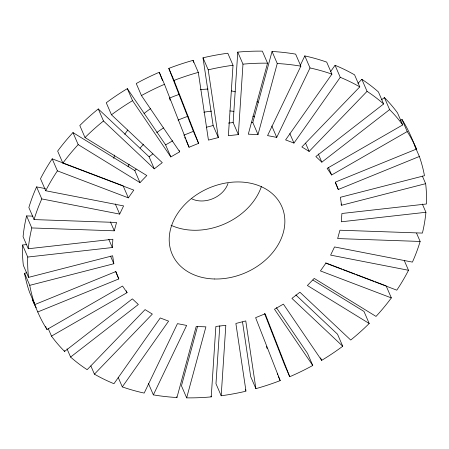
<?xml version="1.0" encoding="UTF-8"?>
<svg xmlns="http://www.w3.org/2000/svg" width="449" height="449" viewBox="0 0 449 449"><rect width="100%" height="100%" fill="white"/><g stroke="black" fill="none" stroke-linecap="round" stroke-linejoin="round"><path stroke-width="0.67" d="M26.699 244.542L22.54 245.014L27.743 257.047L112.323 247.539L112.867 239.25L28.287 248.752L23.084 236.718A206.13 159.058 -23.4 0 1 26.592 215.913L32.884 216.132M186.038 140.279L189.051 147.25L198.593 143.36L193.384 131.327L168.813 68.388A206.13 159.058 -23.4 0 1 193.104 60.351L198.312 72.384L208.437 140.105L218.337 137.562L213.129 125.529L203.004 57.809A206.13 159.058 -23.4 0 1 227.811 53.235L233.02 65.268L228.384 135.71L238.346 134.588L242.976 64.151L237.768 52.118A206.13 159.058 -23.4 0 1 262.339 51.141L267.548 63.174L248.297 134.189L258.012 134.532L277.257 63.511L272.049 51.478A206.13 159.058 -23.4 0 1 295.638 54.127L300.847 66.16L267.565 135.604L276.736 137.388L310.018 67.945L304.809 55.912A206.13 159.058 -23.4 0 1 326.698 62.108L331.906 74.141L285.603 139.897L293.955 143.074L340.258 77.323L335.049 65.29L330.621 71.576M197.582 326.305L181.452 385.826L186.661 397.859A206.13 159.058 -23.4 0 0 211.232 396.882L215.862 326.445L225.819 325.329L221.189 395.765A206.13 159.058 -23.4 0 0 245.996 391.191L235.871 323.471L245.771 320.928L255.896 388.649A206.13 159.058 -23.4 0 0 280.187 380.612L255.616 317.673L265.157 313.784L289.728 376.728A206.13 159.058 -23.4 0 0 312.762 365.475L307.559 353.442L276.382 307.632M219.786 325.845L215.98 383.732L221.189 395.765M238.346 134.588L233.138 122.555L237.768 52.118M26.592 215.913L31.8 227.946L114.287 230.82L116.555 222.457L34.068 219.583L28.859 207.55A206.13 159.058 -23.4 0 1 36.582 186.891L45.467 188.625M148.428 383.474L153.362 394.873A206.13 159.058 -23.4 0 0 176.951 397.522L196.196 326.502L205.911 326.844L186.661 397.859M258.012 134.532L252.804 122.498L272.049 51.478M36.582 186.891L41.791 198.924L119.681 214.089L123.598 205.911L45.708 190.752L40.5 178.719A206.13 159.058 -23.4 0 1 52.202 158.834L123.133 185.824L128.341 197.857L133.791 190.112L62.86 163.127L57.657 151.094A206.13 159.058 -23.4 0 1 72.979 132.584L134.79 170.581L139.998 182.614L146.817 175.542L85.007 137.546L79.799 125.512A206.13 159.058 -23.4 0 1 98.28 108.95L149.096 156.796L154.304 168.83L162.285 162.645L111.47 114.792L106.261 102.759A206.13 159.058 -23.4 0 1 127.342 88.638L165.614 144.887L170.822 156.92L179.718 151.807L179.168 150.538M300.274 65.38L304.809 55.912M153.362 394.873L186.638 325.43L177.467 323.645L144.191 393.088A206.13 159.058 -23.4 0 1 122.302 386.892L118.188 377.39M122.302 386.892L168.6 321.136L160.248 317.959L113.951 383.71A206.13 159.058 -23.4 0 1 94.425 374.157L90.866 365.924M134.79 170.581L136.154 169.166M357.96 83.357L361.849 79.316A206.13 159.058 -23.4 0 1 378.417 91.944L383.626 103.977L315.855 156.533L321.838 162.168L389.609 109.607L384.4 97.573L381.644 99.712M335.049 65.29A206.13 159.058 -23.4 0 1 354.575 74.843L359.778 86.876L301.868 146.946L309.142 151.42L367.058 91.349L361.849 79.316M94.425 374.157L152.34 314.087L145.061 309.614L87.151 369.684A206.13 159.058 -23.4 0 1 70.583 357.056L67.019 348.822M149.096 156.796L152.823 153.912M48.206 328.516L51.495 336.116A206.13 159.058 -23.4 0 0 64.6 351.427L132.365 298.866L138.348 304.501L70.583 357.056M165.614 144.887L172.73 140.795M400.199 120.551L402.012 119.507A206.13 159.058 -23.4 0 1 411.256 137.035L416.464 149.068L335.403 182.092L338.299 189.5L419.355 156.482L414.146 144.449M36.251 307.818A206.13 159.058 -23.4 0 1 32.536 299.932L37.744 311.965A206.13 159.058 -23.4 0 0 46.988 329.493L122.549 286.041L127.056 292.664L51.495 336.116M384.4 97.573A206.13 159.058 -23.4 0 1 397.505 112.884L402.714 124.917L327.153 168.369L331.654 174.992L407.221 131.54L402.012 119.507M183.843 135.216L193.384 131.327M26.575 272.779L24.538 273.301A206.13 159.058 -23.4 0 0 29.645 292.518L34.854 304.551L115.909 271.533L118.805 278.941L37.744 311.965M206.529 127.224L213.129 125.529M22.54 245.014A206.13 159.058 -23.4 0 0 23.348 265.331L28.556 277.364L112.648 255.773L113.844 263.743L29.746 285.334L24.538 273.301M341.01 203.992L341.56 205.26L425.652 183.669L422.363 176.07M228.49 123.077L233.138 122.555M312.762 365.475L274.491 309.226L283.386 304.113L321.658 360.362A206.13 159.058 -23.4 0 0 342.739 346.241L291.923 298.389L299.904 292.204L350.72 340.05A206.13 159.058 -23.4 0 0 369.201 323.488L307.391 285.491L314.21 278.419L376.021 316.416A206.13 159.058 -23.4 0 0 391.343 297.906L320.418 270.921L325.867 263.176L396.798 290.166A206.13 159.058 -23.4 0 0 408.5 270.281L330.61 255.122L334.527 246.944L412.418 262.109A206.13 159.058 -23.4 0 0 420.141 241.45L337.654 238.576L339.921 230.214L422.408 233.087A206.13 159.058 -23.4 0 0 425.916 212.282L341.341 221.784L341.885 213.494L426.46 203.986A206.13 159.058 -23.4 0 0 425.652 183.669M251.418 122.448L252.804 122.498M325.62 262.85L341.891 269.041M343.193 269.535L354.901 273.991M356.203 274.485L373.776 281.169M375.078 281.663L385.489 285.626M52.202 158.834L57.41 170.867L128.341 197.857M312.88 280.036L363.993 311.454L369.201 323.488M72.979 132.584L78.188 144.617L139.998 182.614M295.863 294.971L337.53 334.208L342.739 346.241M98.28 108.95L103.489 120.983L154.304 168.83M189.051 147.25L164.48 84.305L159.272 72.272A206.13 159.058 -23.4 0 0 136.238 83.525L141.441 95.558L179.718 151.807M127.342 88.638L132.545 100.671L170.822 156.92M422.357 204.048L425.916 212.282M416.56 233.177L420.141 241.45M404.268 260.504L408.5 270.281M386.14 285.873L391.343 297.906M335.28 182.535L338.299 189.5M328.371 167.393L331.654 174.992M318.279 153.934L321.838 162.168M305.584 143.186L309.142 151.42M289.846 133.578L293.955 143.074M271.802 125.989L276.736 137.388M203.004 57.809L208.213 69.842L218.337 137.562M320.564 357.831L321.658 360.362M168.813 68.388L174.021 80.422L198.593 143.36M289.728 376.728L284.52 364.695L264.512 313.43M184.668 137.113L185.488 139.016M277.257 373.843L277.583 374.595M278.234 376.099L280.187 380.612M255.896 388.649L250.688 376.616L242.527 322.023M245.345 389.687L245.67 390.439M210.907 396.13L211.232 396.882M115.298 203.953L119.681 214.089M110.448 221.952L114.287 230.82M108.759 239.306L112.323 247.539M176.625 396.77L176.951 397.522M126.236 290.767L127.056 292.664M110.555 256.143L113.844 263.743M115.516 271.342L118.805 278.941M64.274 350.675L64.6 351.427M45.686 326.485L46.011 327.237M46.337 327.989L46.988 329.493M159.272 72.272L162.566 80.708M169.402 98.23L170.165 100.178M266.364 346.521L267.127 348.463M341.56 205.26L340.364 197.291L424.462 175.699A206.13 159.058 -23.4 0 0 419.355 156.482M193.104 60.351L193.412 62.428M113.726 158.329A87.606 67.597 -23.4 0 1 114.635 155.085M124.727 134.313A87.606 67.597 -23.4 0 1 127.797 130.064M144.045 113.513A87.606 67.597 -23.4 0 1 150.724 108.535M169.301 98.219A87.606 67.597 -23.4 0 1 179.331 94.385M200.232 89.699A87.606 67.597 -23.4 0 1 208.089 89.048M231.336 90.883A87.606 67.597 -23.4 0 1 235.287 91.826M257.114 101.648A87.606 67.597 -23.4 0 1 258.186 102.394M128.004 166.54A87.606 67.597 -23.4 0 1 129.144 164.267M140.082 148.131A87.606 67.597 -23.4 0 1 143.624 144.196M156.723 132.607A87.606 67.597 -23.4 0 1 163.526 127.931M178.073 120.147A87.606 67.597 -23.4 0 1 188.064 116.257M203.762 112.239A87.606 67.597 -23.4 0 1 211.563 111.139M229.866 110.942A87.606 67.597 -23.4 0 1 233.923 111.38M252.821 116.145A87.606 67.597 -23.4 0 1 254.622 116.875M261.47 186.324A59.779 46.129 -23.4 0 1 171.047 225.252M228.013 183.405A23.707 18.291 -23.4 0 1 191.824 198.862M34.854 304.551A206.13 159.058 -23.4 0 1 29.746 285.334M28.556 277.364A206.13 159.058 -23.4 0 1 27.743 257.047M28.287 248.752A206.13 159.058 -23.4 0 1 31.8 227.946M34.068 219.583A206.13 159.058 -23.4 0 1 41.791 198.924M45.708 190.752A206.13 159.058 -23.4 0 1 57.41 170.867M62.86 163.127A206.13 159.058 -23.4 0 1 78.188 144.617M85.007 137.546A206.13 159.058 -23.4 0 1 103.489 120.983M111.47 114.792A206.13 159.058 -23.4 0 1 132.545 100.671M141.441 95.558A206.13 159.058 -23.4 0 1 164.48 84.305M174.021 80.422A206.13 159.058 -23.4 0 1 198.312 72.384M208.213 69.842A206.13 159.058 -23.4 0 1 233.02 65.268M242.976 64.151A206.13 159.058 -23.4 0 1 267.548 63.174M277.257 63.511A206.13 159.058 -23.4 0 1 300.847 66.16M310.018 67.945A206.13 159.058 -23.4 0 1 331.906 74.141M340.258 77.323A206.13 159.058 -23.4 0 1 359.778 86.876M367.058 91.349A206.13 159.058 -23.4 0 1 383.626 103.977M389.609 109.607A206.13 159.058 -23.4 0 1 402.714 124.917M407.221 131.54A206.13 159.058 -23.4 0 1 416.464 149.068M214.678 278.992A59.779 46.129 -23.4 0 0 282.14 207.326A59.779 46.129 -23.4 0 0 184.275 205.103A59.779 46.129 -23.4 0 0 214.678 278.992"/></g></svg>
